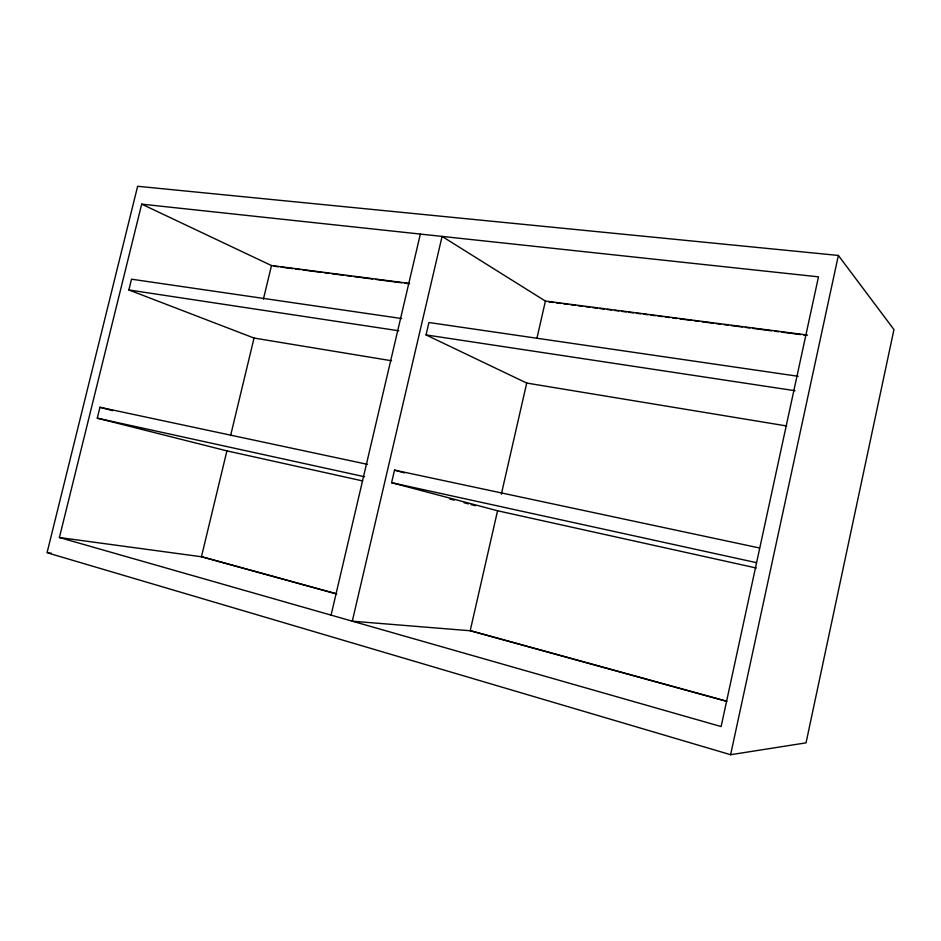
<?xml version="1.0" encoding="UTF-8"?>
<svg xmlns="http://www.w3.org/2000/svg" width="941" height="941" viewBox="0 0 941 941"><rect width="100%" height="100%" fill="white"/><g stroke="black" fill="none" stroke-linecap="round" stroke-linejoin="round"><path stroke-width="1.41" d="M730.616 754.717L838.372 255.446L137.633 186.283L47.05 552.732L730.616 754.717L806.037 742.849L893.95 329.562L838.372 255.446M807.531 335.067L545.415 301.073L442.082 236.403L352.287 621.201L470.194 630.752L497.566 510.763L391.597 482.686L394.526 470.124L759.528 547.991M501.341 494.213L526.713 383.058L426.038 334.914L428.931 322.516L798.18 376.294M536.958 338.125L545.415 301.073M331.067 615.132L420.356 234.074M59.412 537.523L721.112 726.558L818.482 276.842L141.691 204.138L59.412 537.523L201.445 556.766L226.91 450.88L362.614 480.91M230.58 435.648L254.046 338.054L128.858 289.957L131.505 279.195L401.619 318.54M263.398 299.167L271.49 265.55L141.691 204.138M226.91 450.88L97.264 418.169L99.946 407.277L367.496 464.348M48.497 552.908L51.39 553.249M271.49 265.55L409.617 283.464M273.89 266.185L278.254 266.75M281.159 267.126L292.78 268.644M295.686 269.02L300.038 269.585M302.943 269.961L321.834 272.408M324.739 272.784L329.103 273.361M332.008 273.737L343.63 275.243M346.535 275.619L350.899 276.184M353.804 276.56L372.695 279.018M375.6 279.395L401.748 282.794M404.654 283.17L409.017 283.735M549.073 301.92L553.437 302.484M556.343 302.861L560.707 303.425M563.612 303.802L567.976 304.366M570.893 304.755L575.257 305.319M578.162 305.696L582.526 306.26M585.431 306.637L589.795 307.201M592.712 307.578L597.076 308.154M599.982 308.53L604.345 309.095M607.251 309.471L611.615 310.036M614.532 310.412L618.896 310.989M621.801 311.365L626.165 311.93M629.082 312.306L633.446 312.871M636.351 313.247L640.715 313.812M643.62 314.188L647.984 314.765M650.901 315.141L655.265 315.705M658.171 316.082L662.535 316.647M665.44 317.023L669.804 317.599M672.721 317.976L677.085 318.54M679.99 318.917L691.623 320.422M694.54 320.799L698.904 321.375M701.81 321.751L713.443 323.257M716.36 323.633L720.724 324.21M723.629 324.586L727.993 325.151M730.898 325.527L742.543 327.033M745.448 327.421L749.812 327.986M752.718 328.362L771.632 330.82M774.537 331.197L778.901 331.761M781.818 332.138L800.732 334.596M803.638 334.972L806.543 335.349M128.858 289.957L398.749 330.785M426.038 334.914L795.051 390.727M254.046 338.054L391.538 360.756M526.713 383.058L786.7 425.979M97.264 418.169L364.59 476.758M391.597 482.686L756.352 562.636M497.566 510.763L756.305 568.011M449.892 499.012L454.15 500.13M464.101 502.753L468.371 503.882M471.206 504.635L475.476 505.752M99.946 407.277L112.732 410.641M202.491 556.907L335.714 593.571M471.041 630.823L726.887 701.245M201.445 556.766L336.831 594.042M470.194 630.752L726.299 701.268M394.526 470.124L404.371 472.9"/></g></svg>
